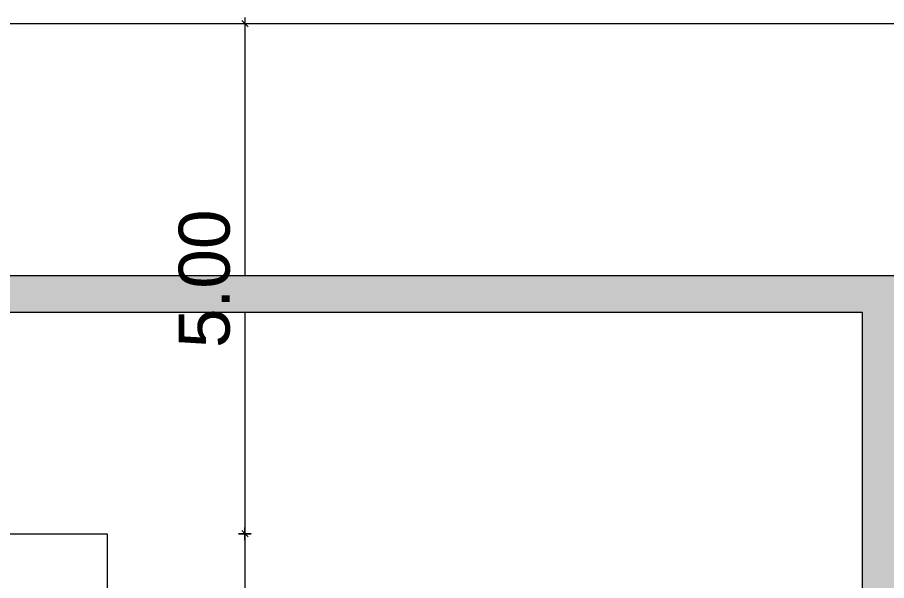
# Model space of a CAD drawing. Header units: metres. Extents: x 5 to 242, y -3 to 162.
# Drawn here: x 161.07 to 169.59, y 117.72 to 123.25 of the extents above; entities that cross this region are included whole.
import ezdxf

# ---------------------------------------------------------------- set-up
doc = ezdxf.new("R2010")
doc.units = ezdxf.units.M
doc.layers.add('1053_ARQ_BASE_MATADOURO_dwg', color=7, linetype='Continuous', lineweight=5, true_color=0x767676)
for name, color, linetype, lineweight in [('A-COTAS', 7, 'Continuous', 9), ('A-DETL', 7, 'Continuous', 5), ('A-DETL-GENF', 7, 'Continuous', 5)]:
    doc.layers.add(name, color=color, linetype=linetype, lineweight=lineweight)
doc.styles.add('Arial', font='arial.ttf', dxfattribs={"height": 0.5})

# ---------------------------------------------------------------- blocks, each defined once
blk = doc.blocks.new('1053_ARQ_BASE_MATADOURO_dwg_PU-Tick-4039619-TÉRREO 1_20')
at = {"layer": 'A-COTAS', "color": 253, "true_color": 0xaaaaaa}
for p, q in [((1, 0), (-1, 0)), ((-0.5, -0.5), (0.5, 0.5)), ((0, -1), (0, 1))]:
    blk.add_line(p, q, dxfattribs=at)
blk = doc.blocks.new('1053_ARQ_BASE_MATADOURO_dwg_arq geral tgov-4039641-TÉRREO 1_20')
at = {"color": 253, "lineweight": 5, "true_color": 0xaaaaaa, "flags": 128}
blk.add_lwpolyline([(-62.5, 40), (-62.5, -40), (62.5, -40), (62.5, 40)], close=True, dxfattribs=at)
blk.add_lwpolyline([(-3.1704, 14.4282), (-3.1704, 20.1582), (-12.4204, 20.1582), (-12.4204, 34.8483), (-12.4204, 34.9983), (5.3461, 34.9983), (5.3461, 26.6282)], dxfattribs=at)
at = {"layer": 'A-COTAS', "color": 253, "true_color": 0xaaaaaa}
for p, q in [((6.6946, 39.9374), (6.6946, 37.5282)), ((6.6946, 37.1728), (6.6946, 35.0607)), ((6.6946, 34.9357), (6.6946, 24.0907))]:
    blk.add_line(p, q, dxfattribs=at)
for p, xscale, yscale, zscale, rotation in [((6.6946, 39.9999), 0.06250000000000001, 0.06250000000000001, 0.06250000000000001, 89.99999999999962), ((6.6946, 34.9982), 0.06250000000000001, 0.06250000000000001, 0.06250000000000001, 89.99999999999962), ((6.6946, 34.9982), 0.0625, 0.0625, 0.0625, 269.9999999999996)]:
    blk.add_blockref('1053_ARQ_BASE_MATADOURO_dwg_PU-Tick-4039619-TÉRREO 1_20', p, dxfattribs=dict(xscale=xscale, yscale=yscale, zscale=zscale, rotation=rotation))
at = {"layer": 'A-COTAS', "insert": (6.0459, 37.499), "char_height": 0.5, "width": 1.628048, "attachment_point": 2, "rotation": 90, "line_spacing_factor": 0.941778, "style": 'Arial'}
blk.add_mtext('5.00', dxfattribs=at)
blk = doc.blocks.new('1053_ARQ_BASE_MATADOURO_dwg-3625622-TÉRREO 1_20')
blk.add_blockref('1053_ARQ_BASE_MATADOURO_dwg_arq geral tgov-4039641-TÉRREO 1_20', (130.2098, 83.186))

msp = doc.modelspace()

# ---------------------------------------------------------------- hatches: boundary and pattern name
at = {"layer": 'A-DETL-GENF', "true_color": 0xffff00}
h = msp.add_hatch(color=2, dxfattribs=at)
h.paths.add_polyline_path([(159.2772, 95.5542), (169.8307, 95.5542), (169.8307, 120.7142), (129.9669, 120.7142), (129.9669, 95.5542), (149.0587, 95.5542)])
h.paths.add_polyline_path([(130.4761, 96.1081), (130.4761, 120.3589), (169.3545, 120.3589), (169.3545, 96.1081), (138.8401, 96.1081)])

# ---------------------------------------------------------------- linework, layer by layer
at = {"layer": 'A-DETL'}
for p, q in [((169.8307, 120.7142), (129.9669, 120.7142)), ((130.4761, 120.3589), (169.3545, 120.3589)), ((169.3545, 120.3589), (169.3545, 96.1081))]:
    msp.add_line(p, q, dxfattribs=at)

# ---------------------------------------------------------------- block references
at = {"layer": '1053_ARQ_BASE_MATADOURO_dwg', "color": 253, "true_color": 0xaaaaaa}
msp.add_blockref('1053_ARQ_BASE_MATADOURO_dwg-3625622-TÉRREO 1_20', (26.3988, 0), dxfattribs=at)

doc.saveas('drawing.dxf')
